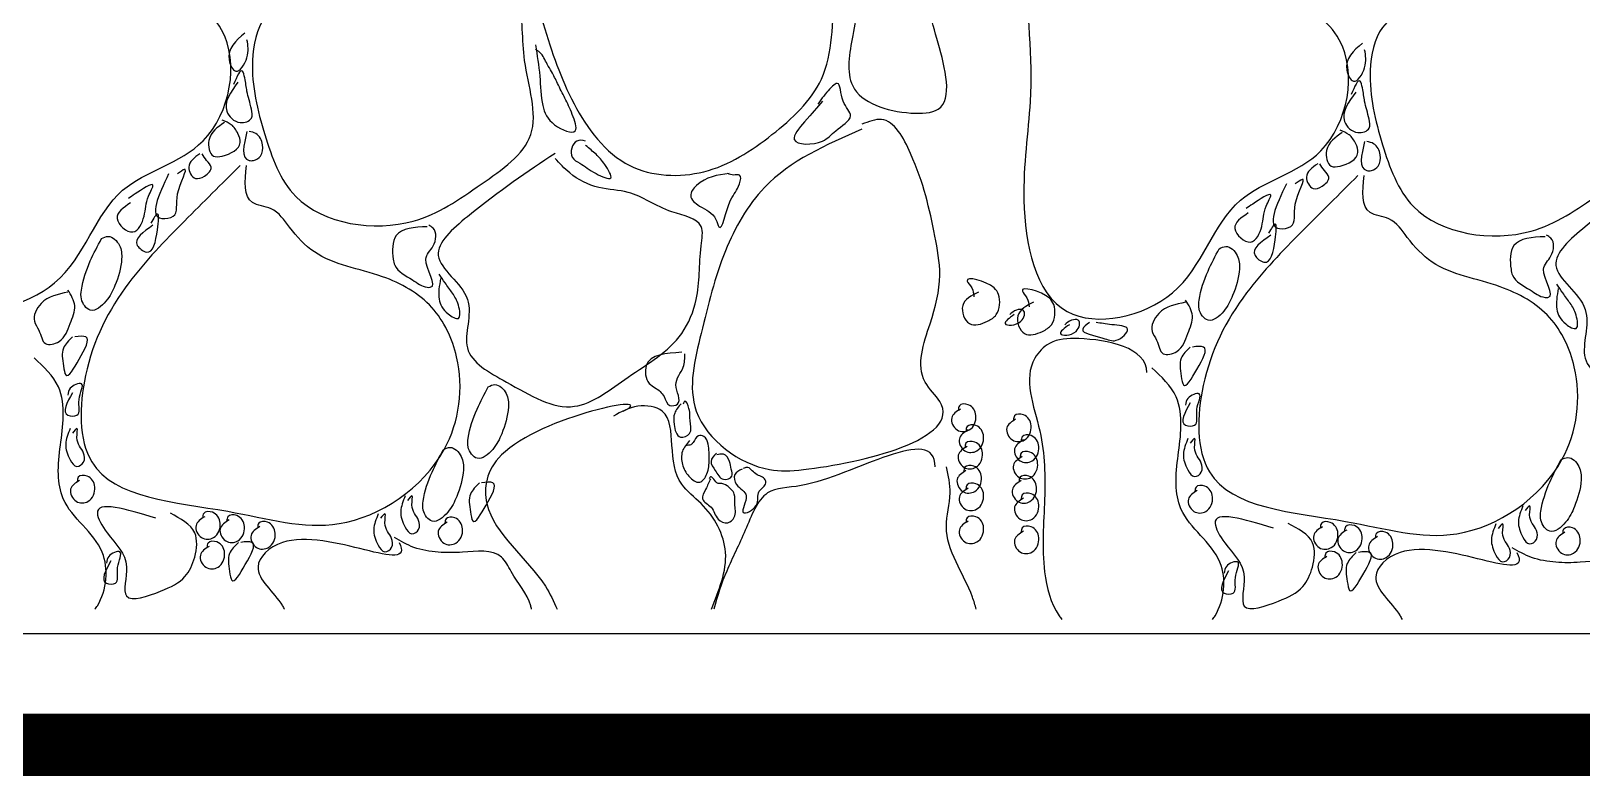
# Model space of a CAD drawing. Extents: x 152 to 700, y -120 to 84.
# Drawn here: x 177.916 to 178.441, y 70.206 to 70.458 of the extents above; entities that cross this region are included whole.
import ezdxf

# ---------------------------------------------------------------- set-up
doc = ezdxf.new("R2010")
doc.units = 0
doc.header["$LTSCALE"] = 0.03
doc.layers.get('0').update_dxf_attribs({"linetype": 'CONTINUOUS'})
doc.layers.add('MUEBLES', color=8, linetype='CONTINUOUS')

msp = doc.modelspace()

# ---------------------------------------------------------------- linework, layer by layer
at = {"ltscale": 0.03}
msp.add_line((168.54452, 70.25407), (182.46654, 70.25407), dxfattribs=at)
at = {"ltscale": 0.03, "const_width": 0.02111}
msp.add_lwpolyline([(168.54452, 70.21637), (182.46654, 70.21637)], dxfattribs=at)
at = {"layer": 'MUEBLES', "ltscale": 0.03}
for points, start_tangent in [([(177.91987, 70.51474), (177.89268, 70.51683), (177.88013, 70.51474), (177.87385, 70.48549), (177.87594, 70.43744), (177.87385, 70.40401), (177.8885, 70.3664), (177.92406, 70.37267), (177.94707, 70.40401), (177.97427, 70.42072), (177.98054, 70.45833), (177.96381, 70.47296), (177.94707, 70.48131), (177.92824, 70.49594), (177.92824, 70.50429), (177.92406, 70.51265), (177.90523, 70.52101)], (0.986426, -0.164209)), ([(178.1228, 70.52101), (178.09978, 70.49803), (178.08723, 70.48549), (178.08932, 70.46042), (178.09978, 70.43326), (178.11861, 70.41237), (178.14371, 70.41028), (178.16673, 70.42281), (178.18346, 70.44162), (178.18765, 70.47087), (178.18974, 70.50012), (178.18765, 70.51265), (178.173, 70.51892), (178.16045, 70.51056), (178.12907, 70.50847), (178.11861, 70.52101)], (0.894674, 0.446719)), ([(178.29798, 70.51134), (178.27079, 70.51343), (178.25824, 70.51134), (178.25196, 70.48209), (178.25405, 70.43404), (178.25196, 70.40061), (178.2666, 70.363), (178.30217, 70.36927), (178.32518, 70.40061), (178.35237, 70.41732), (178.35865, 70.45493), (178.34191, 70.46955), (178.32518, 70.47791), (178.30635, 70.49254), (178.30635, 70.50089), (178.30217, 70.50925), (178.28334, 70.51761)], (0.986426, -0.164209)), ([(178.04539, 70.50221), (178.03075, 70.48758), (178.01192, 70.47296), (177.99519, 70.46251), (177.991, 70.44788), (177.99519, 70.42281), (178.00564, 70.40192), (178.04539, 70.39356), (178.0684, 70.4061), (178.08514, 70.42281), (178.08305, 70.44788), (178.08096, 70.46878), (178.06422, 70.48967), (178.04958, 70.49594), (178.04748, 70.50012)], (-0.447682, 0.894193)), ([(178.4235, 70.4988), (178.40886, 70.48418), (178.39003, 70.46955), (178.37329, 70.45911), (178.36911, 70.44448), (178.37329, 70.41941), (178.38375, 70.39852), (178.4235, 70.39016), (178.44651, 70.4027), (178.46325, 70.41941), (178.46116, 70.44448), (178.45906, 70.46538), (178.44233, 70.48627), (178.42768, 70.49254), (178.42559, 70.49671)], (-0.447682, 0.894193)), ([(177.98836, 70.45717), (177.98306, 70.4481), (177.98533, 70.44432), (177.98912, 70.44885), (177.98912, 70.4549)], (0, 1)), ([(178.08668, 70.45315), (178.08818, 70.44265), (178.08918, 70.43265), (178.09318, 70.42616), (178.10019, 70.42416), (178.09919, 70.42965), (178.09669, 70.43515), (178.09418, 70.44015), (178.09218, 70.44415), (178.09068, 70.44665), (178.08818, 70.45065), (178.08668, 70.45165)], (0, 1)), ([(178.36647, 70.45377), (178.36117, 70.44469), (178.36344, 70.44092), (178.36722, 70.44545), (178.36722, 70.4515)], (0, 1)), ([(177.98609, 70.44054), (177.9823, 70.43071), (177.98685, 70.42693), (177.99063, 70.42844), (177.99063, 70.43147), (177.98912, 70.43751), (177.98836, 70.44205), (177.9876, 70.44432), (177.98458, 70.43978)], (1, 0)), ([(178.18379, 70.43415), (178.17778, 70.42716), (178.17428, 70.42116), (178.18379, 70.42066), (178.1883, 70.42416), (178.1933, 70.42915), (178.1908, 70.43415), (178.1888, 70.44015), (178.18529, 70.43715), (178.18329, 70.43465), (178.18229, 70.43315)], (0.781302, 0.624153)), ([(178.3642, 70.43714), (178.36041, 70.42731), (178.36495, 70.42353), (178.36874, 70.42504), (178.36874, 70.42807), (178.36722, 70.43411), (178.36647, 70.43865), (178.36571, 70.44092), (178.36268, 70.43638)], (1, 0)), ([(177.98155, 70.42693), (177.97625, 70.42088), (177.97776, 70.41559), (177.98079, 70.41559), (177.98685, 70.42013), (177.98609, 70.42315), (177.98382, 70.42618), (177.98079, 70.42769)], (0.707505, -0.706709)), ([(178.19714, 70.42466), (178.16419, 70.40492), (178.15101, 70.38353), (178.14277, 70.35556), (178.14113, 70.32924), (178.16584, 70.3095), (178.17737, 70.3095), (178.22349, 70.33253), (178.21855, 70.33911), (178.2202, 70.35885), (178.22349, 70.37531), (178.22185, 70.38847), (178.21361, 70.41644), (178.20373, 70.42795), (178.19714, 70.42631)], (1, 0)), ([(178.35966, 70.42353), (178.35436, 70.41748), (178.35587, 70.41219), (178.3589, 70.41219), (178.36495, 70.41673), (178.3642, 70.41975), (178.36193, 70.42277), (178.3589, 70.42429)], (0.707505, -0.706709)), ([(177.97322, 70.41635), (177.96944, 70.41181), (177.97171, 70.40803), (177.97474, 70.40879), (177.97701, 70.41181), (177.97549, 70.41408), (177.97398, 70.41635)], (0.894665, 0.446738)), ([(178.1037, 70.42066), (178.10069, 70.42066), (178.09919, 70.41516), (178.10169, 70.41316), (178.1072, 70.40966), (178.11221, 70.40816), (178.1102, 70.41266), (178.1072, 70.41616), (178.1037, 70.41916)], (0.894627, 0.446814)), ([(177.98682, 70.41237), (177.96799, 70.39356), (177.94916, 70.37267), (177.93452, 70.34133), (177.93661, 70.31208), (177.98263, 70.29537), (178.02029, 70.29119), (178.05585, 70.31626), (178.06004, 70.3476), (178.05167, 70.36431), (178.03493, 70.37476), (178.01192, 70.38312), (178.00355, 70.39147), (177.99728, 70.39774), (177.991, 70.39983), (177.98891, 70.41237)], (-1, 0)), ([(177.96263, 70.40955), (177.96035, 70.39443), (177.96414, 70.39518), (177.96565, 70.40274), (177.96792, 70.41106), (177.96565, 70.40955)], (1, 0)), ([(178.35133, 70.41295), (178.34755, 70.40841), (178.34982, 70.40463), (178.35284, 70.40539), (178.35511, 70.40841), (178.3536, 70.41068), (178.35209, 70.41295)], (0.894665, 0.446738)), ([(178.15225, 70.40966), (178.14124, 70.40566), (178.13924, 70.40216), (178.14224, 70.39866), (178.14775, 70.39416), (178.14875, 70.39166), (178.15275, 70.40066), (178.15576, 70.40616), (178.15576, 70.40916), (178.15376, 70.40916), (178.15175, 70.40966)], (0.980646, 0.19579)), ([(178.36493, 70.40896), (178.3461, 70.39016), (178.32727, 70.36927), (178.31263, 70.33793), (178.31472, 70.30868), (178.36074, 70.29197), (178.3984, 70.28779), (178.43396, 70.31286), (178.43814, 70.3442), (178.42978, 70.36091), (178.41304, 70.37136), (178.39003, 70.37972), (178.38166, 70.38807), (178.37539, 70.39434), (178.36911, 70.39643), (178.36702, 70.40896)], (-1, 0)), ([(178.34073, 70.40614), (178.33846, 70.39103), (178.34225, 70.39178), (178.34376, 70.39934), (178.34603, 70.40766), (178.34376, 70.40614)], (1, 0)), ([(177.95733, 70.39216), (177.95203, 70.38536), (177.95506, 70.38309), (177.95884, 70.39065), (177.95884, 70.39594), (177.95657, 70.39292)], (0.894659, -0.446749)), ([(178.05013, 70.39166), (178.03962, 70.38866), (178.03862, 70.38066), (178.03912, 70.37866), (178.04513, 70.37366), (178.05013, 70.37116), (178.05113, 70.37116), (178.04963, 70.38066), (178.05213, 70.38516), (178.05213, 70.39116), (178.05063, 70.39216)], (-1, 0)), ([(178.33544, 70.38876), (178.33014, 70.38196), (178.33316, 70.37969), (178.33695, 70.38725), (178.33695, 70.39254), (178.33468, 70.38951)], (0.894659, -0.446749)), ([(178.42824, 70.38826), (178.41773, 70.38526), (178.41673, 70.37726), (178.41723, 70.37526), (178.42323, 70.37026), (178.42824, 70.36776), (178.42924, 70.36776), (178.42774, 70.37726), (178.43024, 70.38176), (178.43024, 70.38776), (178.42874, 70.38876)], (-1, 0)), ([(178.05464, 70.37416), (178.05414, 70.36716), (178.05714, 70.36216), (178.06064, 70.36066), (178.06064, 70.36516), (178.05864, 70.36916), (178.05614, 70.37266), (178.05414, 70.37566)], (-0.555207, -0.831712)), ([(178.23655, 70.36948), (178.23125, 70.36495), (178.23352, 70.3589), (178.23958, 70.35966), (178.2426, 70.36192), (178.24336, 70.36873), (178.24185, 70.371), (178.23277, 70.37326), (178.23428, 70.371), (178.23504, 70.36797)], (0.707637, 0.706576)), ([(178.25521, 70.36608), (178.24991, 70.36155), (178.25218, 70.3555), (178.25823, 70.35625), (178.26126, 70.35852), (178.26202, 70.36533), (178.26051, 70.36759), (178.25142, 70.36986), (178.25294, 70.36759), (178.25369, 70.36457)], (0.707637, 0.706576)), ([(178.43274, 70.37076), (178.43224, 70.36376), (178.43525, 70.35876), (178.43875, 70.35726), (178.43875, 70.36176), (178.43675, 70.36576), (178.43425, 70.36926), (178.43224, 70.37226)], (-0.555207, -0.831712)), ([(178.24866, 70.36192), (178.24563, 70.3589), (178.25093, 70.35966), (178.25169, 70.36344), (178.24942, 70.36344), (178.24715, 70.36192)], (1, 0)), ([(178.26732, 70.35852), (178.26429, 70.3555), (178.26959, 70.35625), (178.27034, 70.36003), (178.26807, 70.36003), (178.2658, 70.35852)], (1, 0)), ([(178.27413, 70.35928), (178.27186, 70.35701), (178.27867, 70.35399), (178.28321, 70.35323), (178.287, 70.35701), (178.2817, 70.35852), (178.2764, 70.35928)], (-0.707433, -0.70678)), ([(177.93008, 70.35437), (177.92705, 70.35059), (177.92705, 70.34454), (177.92781, 70.34152), (177.93235, 70.34681), (177.93462, 70.35437), (177.93084, 70.35437)], (0.948794, -0.315894)), ([(178.30819, 70.35096), (178.30516, 70.34718), (178.30516, 70.34114), (178.30592, 70.33811), (178.31046, 70.3434), (178.31273, 70.35096), (178.30894, 70.35096)], (0.948794, -0.315894)), ([(177.93008, 70.33547), (177.92857, 70.32791), (177.93159, 70.32791), (177.93235, 70.3332), (177.93311, 70.33849), (177.92932, 70.33698), (177.92857, 70.33471)], (0.707566, 0.706648)), ([(178.13602, 70.33178), (178.13381, 70.32856), (178.1336, 70.32473), (178.13582, 70.32051), (178.13885, 70.32171), (178.13905, 70.32574), (178.13864, 70.33017), (178.13723, 70.33259), (178.13663, 70.33158)], (0, -1)), ([(178.30819, 70.33207), (178.30667, 70.32451), (178.3097, 70.32451), (178.31046, 70.3298), (178.31122, 70.33509), (178.30743, 70.33358), (178.30667, 70.33131)], (0.707566, 0.706648)), ([(178.2305, 70.32996), (178.22752, 70.32699), (178.22938, 70.3229), (178.23348, 70.3229), (178.23571, 70.32773), (178.23311, 70.33145), (178.23013, 70.33108), (178.22976, 70.32959)], (0.970224, 0.242208)), ([(178.24916, 70.32656), (178.24618, 70.32359), (178.24804, 70.3195), (178.25213, 70.3195), (178.25437, 70.32433), (178.25176, 70.32805), (178.24879, 70.32768), (178.24841, 70.32619)], (0.970224, 0.242208)), ([(177.92932, 70.32337), (177.92781, 70.31808), (177.92932, 70.31279), (177.93159, 70.31052), (177.93386, 70.31203), (177.93386, 70.31506), (177.93159, 70.32035), (177.93159, 70.32337), (177.93008, 70.32186)], (0.707637, 0.706576)), ([(178.23311, 70.3229), (178.23013, 70.31993), (178.23199, 70.31584), (178.23608, 70.31584), (178.23832, 70.32067), (178.23571, 70.32439), (178.23273, 70.32402), (178.23236, 70.32253)], (0.970224, 0.242208)), ([(178.13885, 70.3193), (178.13643, 70.31567), (178.13643, 70.31125), (178.13864, 70.30722), (178.14227, 70.30521), (178.14469, 70.30802), (178.1455, 70.31286), (178.1451, 70.31809), (178.14368, 70.32071), (178.14187, 70.32091), (178.14006, 70.31869), (178.13925, 70.31789), (178.13764, 70.31769)], (0.610156, 0.792282)), ([(178.23273, 70.31733), (178.22976, 70.31436), (178.23162, 70.31027), (178.23571, 70.31027), (178.23794, 70.3151), (178.23534, 70.31881), (178.23236, 70.31844), (178.23199, 70.31696)], (0.970224, 0.242208)), ([(178.25176, 70.3195), (178.24879, 70.31653), (178.25065, 70.31244), (178.25474, 70.31244), (178.25697, 70.31727), (178.25437, 70.32099), (178.25139, 70.32062), (178.25102, 70.31913)], (0.970224, 0.242208)), ([(178.30743, 70.31997), (178.30592, 70.31468), (178.30743, 70.30939), (178.3097, 70.30712), (178.31197, 70.30863), (178.31197, 70.31166), (178.3097, 70.31695), (178.3097, 70.31997), (178.30819, 70.31846)], (0.707637, 0.706576)), ([(178.23236, 70.30915), (178.22938, 70.30618), (178.23125, 70.30209), (178.23534, 70.30209), (178.23757, 70.30692), (178.23497, 70.31064), (178.23199, 70.31027), (178.23162, 70.30878)], (0.970224, 0.242208)), ([(178.25139, 70.31393), (178.24841, 70.31095), (178.25027, 70.30687), (178.25437, 70.30687), (178.2566, 70.3117), (178.254, 70.31541), (178.25102, 70.31504), (178.25065, 70.31356)], (0.970224, 0.242208)), ([(177.93244, 70.30581), (177.92947, 70.30284), (177.93133, 70.29875), (177.93542, 70.29875), (177.93765, 70.30358), (177.93505, 70.3073), (177.93207, 70.30692), (177.9317, 70.30544)], (0.970224, 0.242208)), ([(178.1459, 70.30641), (178.14429, 70.30279), (178.14328, 70.29957), (178.1461, 70.29675), (178.14852, 70.29272), (178.15175, 70.29151), (178.15397, 70.29333), (178.15417, 70.29796), (178.15397, 70.30118), (178.15296, 70.30279), (178.15155, 70.304), (178.14913, 70.3048), (178.14852, 70.3048), (178.1459, 70.30702), (178.1455, 70.30641)], (1, 0)), ([(178.15659, 70.30963), (178.15417, 70.30782), (178.15477, 70.3044), (178.158, 70.30057), (178.15699, 70.29494), (178.16142, 70.29735), (178.16243, 70.30219), (178.16465, 70.305), (178.16445, 70.30601), (178.16122, 70.30802), (178.1582, 70.31024), (178.15699, 70.30984)], (0.447452, 0.894308)), ([(178.25102, 70.30575), (178.24804, 70.30278), (178.2499, 70.29869), (178.254, 70.29869), (178.25623, 70.30352), (178.25362, 70.30724), (178.25065, 70.30687), (178.25027, 70.30538)], (0.970224, 0.242208)), ([(178.04266, 70.30058), (178.04114, 70.29529), (178.04266, 70.29), (178.04493, 70.28773), (178.0472, 70.28925), (178.0472, 70.29227), (178.04493, 70.29756), (178.04493, 70.30058), (178.04341, 70.29907)], (0.707637, 0.706576)), ([(178.06775, 70.30499), (178.06473, 70.30121), (178.06473, 70.29516), (178.06548, 70.29214), (178.07002, 70.29743), (178.0723, 70.30499), (178.06851, 70.30499)], (0.948794, -0.315894)), ([(178.23311, 70.30321), (178.23013, 70.30023), (178.23199, 70.29615), (178.23608, 70.29615), (178.23832, 70.30098), (178.23571, 70.30469), (178.23273, 70.30432), (178.23236, 70.30284)], (0.970224, 0.242208)), ([(178.25176, 70.29981), (178.24879, 70.29683), (178.25065, 70.29275), (178.25474, 70.29275), (178.25697, 70.29758), (178.25437, 70.30129), (178.25139, 70.30092), (178.25102, 70.29943)], (0.970224, 0.242208)), ([(178.31055, 70.30241), (178.30758, 70.29943), (178.30944, 70.29535), (178.31353, 70.29535), (178.31576, 70.30018), (178.31316, 70.30389), (178.31018, 70.30352), (178.30981, 70.30204)], (0.970224, 0.242208)), ([(177.95827, 70.29305), (177.93851, 70.29469), (177.9418, 70.28811), (177.94839, 70.27659), (177.94839, 70.26672), (177.95992, 70.26837), (177.96816, 70.2733), (177.97145, 70.27988), (177.97145, 70.28811), (177.96322, 70.29469)], (0, 1)), ([(177.97486, 70.29355), (177.97189, 70.29057), (177.97375, 70.28649), (177.97784, 70.28649), (177.98007, 70.29132), (177.97747, 70.29503), (177.97449, 70.29466), (177.97412, 70.29317)], (0.970224, 0.242208)), ([(178.33638, 70.28964), (178.31661, 70.29129), (178.31991, 70.28471), (178.3265, 70.27319), (178.3265, 70.26332), (178.33803, 70.26497), (178.34627, 70.2699), (178.34956, 70.27648), (178.34956, 70.28471), (178.34132, 70.29129)], (0, 1)), ([(178.42077, 70.29718), (178.41925, 70.29189), (178.42077, 70.2866), (178.42304, 70.28433), (178.42531, 70.28584), (178.42531, 70.28887), (178.42304, 70.29416), (178.42304, 70.29718), (178.42152, 70.29567)], (0.707637, 0.706576)), ([(177.98305, 70.29243), (177.98007, 70.28946), (177.98193, 70.28537), (177.98603, 70.28537), (177.98826, 70.2902), (177.98565, 70.29392), (177.98268, 70.29355), (177.9823, 70.29206)], (0.970224, 0.242208)), ([(177.99347, 70.2902), (177.99049, 70.28723), (177.99235, 70.28314), (177.99644, 70.28314), (177.99868, 70.28797), (177.99607, 70.29169), (177.9931, 70.29132), (177.99272, 70.28983)], (0.970224, 0.242208)), ([(178.03353, 70.29451), (178.03202, 70.28922), (178.03353, 70.28392), (178.0358, 70.28166), (178.03807, 70.28317), (178.03807, 70.28619), (178.0358, 70.29148), (178.0358, 70.29451), (178.03429, 70.293)], (0.707637, 0.706576)), ([(178.05683, 70.29167), (178.05385, 70.2887), (178.05571, 70.28461), (178.05981, 70.28461), (178.06204, 70.28944), (178.05943, 70.29316), (178.05646, 70.29279), (178.05609, 70.2913)], (0.970224, 0.242208)), ([(178.23311, 70.29206), (178.23013, 70.28909), (178.23199, 70.285), (178.23608, 70.285), (178.23832, 70.28983), (178.23571, 70.29355), (178.23273, 70.29317), (178.23236, 70.29169)], (0.970224, 0.242208)), ([(178.25176, 70.28866), (178.24879, 70.28568), (178.25065, 70.2816), (178.25474, 70.2816), (178.25697, 70.28643), (178.25437, 70.29014), (178.25139, 70.28977), (178.25102, 70.28829)], (0.970224, 0.242208)), ([(178.35297, 70.29014), (178.34999, 70.28717), (178.35185, 70.28308), (178.35595, 70.28308), (178.35818, 70.28791), (178.35558, 70.29163), (178.3526, 70.29126), (178.35223, 70.28977)], (0.970224, 0.242208)), ([(178.36116, 70.28903), (178.35818, 70.28606), (178.36004, 70.28197), (178.36413, 70.28197), (178.36637, 70.2868), (178.36376, 70.29052), (178.36078, 70.29014), (178.36041, 70.28866)], (0.970224, 0.242208)), ([(178.41164, 70.29111), (178.41012, 70.28581), (178.41164, 70.28052), (178.41391, 70.27825), (178.41618, 70.27977), (178.41618, 70.28279), (178.41391, 70.28808), (178.41391, 70.29111), (178.41239, 70.28959)], (0.707637, 0.706576)), ([(178.43494, 70.28827), (178.43196, 70.2853), (178.43382, 70.28121), (178.43791, 70.28121), (178.44015, 70.28604), (178.43754, 70.28976), (178.43457, 70.28938), (178.43419, 70.2879)], (0.970224, 0.242208)), ([(177.97635, 70.28351), (177.97337, 70.28054), (177.97523, 70.27645), (177.97933, 70.27645), (177.98156, 70.28128), (177.97896, 70.285), (177.97598, 70.28463), (177.97561, 70.28314)], (0.970224, 0.242208)), ([(177.98627, 70.28487), (177.98324, 70.28109), (177.98324, 70.27505), (177.98399, 70.27202), (177.98854, 70.27732), (177.99081, 70.28487), (177.98702, 70.28487)], (0.948794, -0.315894)), ([(178.37158, 70.2868), (178.3686, 70.28383), (178.37046, 70.27974), (178.37455, 70.27974), (178.37678, 70.28457), (178.37418, 70.28829), (178.3712, 70.28791), (178.37083, 70.28643)], (0.970224, 0.242208)), ([(177.9431, 70.27861), (177.94159, 70.27105), (177.94462, 70.27105), (177.94537, 70.27634), (177.94613, 70.28164), (177.94235, 70.28012), (177.94159, 70.27786)], (0.707566, 0.706648)), ([(178.35446, 70.28011), (178.35148, 70.27714), (178.35334, 70.27305), (178.35744, 70.27305), (178.35967, 70.27788), (178.35706, 70.2816), (178.35409, 70.28123), (178.35371, 70.27974)], (0.970224, 0.242208)), ([(178.36437, 70.28147), (178.36135, 70.27769), (178.36135, 70.27165), (178.3621, 70.26862), (178.36664, 70.27391), (178.36891, 70.28147), (178.36513, 70.28147)], (0.948794, -0.315894)), ([(178.32121, 70.27521), (178.3197, 70.26765), (178.32272, 70.26765), (178.32348, 70.27294), (178.32424, 70.27823), (178.32045, 70.27672), (178.3197, 70.27445)], (0.707566, 0.706648))]:
    msp.add_spline(points, degree=3, dxfattribs=dict(at, start_tangent=start_tangent))
for points, end_tangent in [([(178.20717, 70.51018), (178.19798, 70.47606), (178.19403, 70.45637), (178.19403, 70.43931), (178.21374, 70.43013), (178.22294, 70.43144), (178.22294, 70.45375), (178.22031, 70.47606), (178.22163, 70.49049), (178.21374, 70.50099), (178.21374, 70.50624), (178.2098, 70.50755), (178.20849, 70.50887)], (-0.034513, 0.999404)), ([(178.14792, 70.31507), (178.1461, 70.31225), (178.14751, 70.30923), (178.15034, 70.30621), (178.15316, 70.30722), (178.15296, 70.30963), (178.15235, 70.31225), (178.15034, 70.31467), (178.14913, 70.31467), (178.14812, 70.31447)], (-0.152121, -0.988362))]:
    msp.add_spline(points, degree=3, dxfattribs=dict(at, end_tangent=end_tangent))
for points in [[(177.98912, 70.42391), (177.98987, 70.41408), (177.99139, 70.41408), (177.99366, 70.41559), (177.99441, 70.41937), (177.99214, 70.42315), (177.98987, 70.42391)], [(178.09335, 70.41644), (178.0637, 70.39505), (178.05382, 70.38189), (178.0637, 70.36708), (178.0637, 70.35063), (178.07688, 70.33911), (178.09994, 70.33089), (178.11806, 70.34076), (178.13618, 70.35556), (178.14113, 70.36708), (178.14277, 70.38518), (178.14277, 70.39176), (178.13289, 70.39669), (178.11806, 70.40328), (178.10818, 70.40492), (178.0983, 70.40986), (178.09335, 70.41479)], [(178.36722, 70.42051), (178.36798, 70.41068), (178.36949, 70.41068), (178.37177, 70.41219), (178.37252, 70.41597), (178.37025, 70.41975), (178.36798, 70.42051)], [(178.47146, 70.41304), (178.44181, 70.39165), (178.43193, 70.37849), (178.44181, 70.36368), (178.44181, 70.34723), (178.45499, 70.33571), (178.47805, 70.32748), (178.49617, 70.33736), (178.51429, 70.35216), (178.51923, 70.36368), (178.52088, 70.38178), (178.52088, 70.38836), (178.511, 70.39329), (178.49617, 70.39987), (178.48629, 70.40152), (178.4764, 70.40645), (178.47146, 70.41139)], [(177.94976, 70.39972), (177.94522, 70.39443), (177.95052, 70.38989), (177.9543, 70.39518), (177.95581, 70.40199), (177.95733, 70.40577), (177.95127, 70.40274), (177.949, 70.40123)], [(178.32787, 70.39632), (178.32333, 70.39103), (178.32862, 70.38649), (178.33241, 70.39178), (178.33392, 70.39859), (178.33544, 70.40236), (178.32938, 70.39934), (178.32711, 70.39783)], [(177.93992, 70.38762), (177.93613, 70.38007), (177.93311, 70.37024), (177.93311, 70.36722), (177.93613, 70.36344), (177.94143, 70.36646), (177.94446, 70.37175), (177.94673, 70.38082), (177.94597, 70.38536), (177.94219, 70.38838), (177.93992, 70.38762)], [(178.31803, 70.38422), (178.31424, 70.37666), (178.31122, 70.36684), (178.31122, 70.36381), (178.31424, 70.36003), (178.31954, 70.36306), (178.32257, 70.36835), (178.32484, 70.37742), (178.32408, 70.38196), (178.3203, 70.38498), (178.31803, 70.38422)], [(177.92857, 70.36948), (177.91948, 70.3657), (177.91721, 70.35966), (177.91873, 70.35663), (177.921, 70.3521), (177.92554, 70.35285), (177.92932, 70.3589), (177.93084, 70.36495), (177.92857, 70.37024)], [(178.30667, 70.36608), (178.29759, 70.3623), (178.29532, 70.35625), (178.29683, 70.35323), (178.29911, 70.3487), (178.30365, 70.34945), (178.30743, 70.3555), (178.30894, 70.36155), (178.30667, 70.36684)], [(178.13623, 70.34916), (178.12422, 70.34466), (178.12522, 70.33866), (178.12722, 70.33716), (178.13023, 70.33416), (178.13223, 70.33116), (178.13473, 70.33166), (178.13423, 70.33816), (178.13674, 70.34416), (178.13724, 70.34866)], [(178.07075, 70.33749), (178.06696, 70.32993), (178.06394, 70.3201), (178.06394, 70.31708), (178.06696, 70.3133), (178.07226, 70.31632), (178.07529, 70.32161), (178.07756, 70.33068), (178.0768, 70.33522), (178.07302, 70.33824), (178.07075, 70.33749)], [(178.05554, 70.31622), (178.05175, 70.30866), (178.04872, 70.29883), (178.04872, 70.29581), (178.05175, 70.29203), (178.05705, 70.29505), (178.06008, 70.30034), (178.06235, 70.30941), (178.06159, 70.31395), (178.05781, 70.31697), (178.05554, 70.31622)], [(178.43364, 70.31282), (178.42986, 70.30526), (178.42683, 70.29543), (178.42683, 70.29241), (178.42986, 70.28863), (178.43516, 70.29165), (178.43818, 70.29694), (178.44046, 70.30601), (178.4397, 70.31055), (178.43591, 70.31357), (178.43364, 70.31282)]]:
    msp.add_spline(points, degree=3, dxfattribs=at)
for points, knots in [([(178.29355, 70.34229), (178.29355, 70.35088), (178.27505, 70.35442), (178.26119, 70.35365), (178.25047, 70.34276), (178.25897, 70.32259), (178.25935, 70.29911), (178.25748, 70.27796), (178.26107, 70.26373), (178.2645, 70.2592), (178.26482, 70.25881)], [0, 0, 0, 0, 0.0515568, 0.0715963, 0.085565, 0.135031, 0.1812145, 0.2305707, 0.2617911, 0.2648801, 0.2648801, 0.2648801, 0.2648801]), ([(177.93769, 70.26221), (177.93798, 70.2626), (177.94165, 70.26813), (177.94336, 70.28484), (177.9271, 70.29451), (177.92434, 70.31181), (177.92777, 70.32409), (177.92617, 70.33896), (177.92036, 70.34432), (177.91709, 70.34734)], [0.3769363, 0.3769363, 0.3769363, 0.3769363, 0.3798349, 0.4161795, 0.4609542, 0.4777331, 0.5173554, 0.5373704, 0.563083, 0.563083, 0.563083, 0.563083]), ([(178.3158, 70.25881), (178.31609, 70.2592), (178.31976, 70.26472), (178.32147, 70.28143), (178.30521, 70.29111), (178.30245, 70.30841), (178.30588, 70.32069), (178.30428, 70.33556), (178.29847, 70.34092), (178.2952, 70.34394)], [0.3769363, 0.3769363, 0.3769363, 0.3769363, 0.3798349, 0.4161795, 0.4609542, 0.4777331, 0.5173554, 0.5373704, 0.563083, 0.563083, 0.563083, 0.563083]), ([(178.11642, 70.32924), (178.12947, 70.33576), (178.07246, 70.32447), (178.06714, 70.29136), (178.08688, 70.27756), (178.09289, 70.26489), (178.09402, 70.26221)], [0, 0, 0, 0, 0.0875273, 0.1218846, 0.1903831, 0.2082403, 0.2082403, 0.2082403, 0.2082403]), ([(178.14623, 70.26221), (178.1487, 70.26854), (178.15409, 70.28106), (178.14564, 70.29651), (178.13407, 70.30491), (178.13277, 70.31678), (178.13235, 70.33025), (178.12074, 70.33178), (178.11571, 70.32902), (178.11312, 70.3276)], [0.3733436, 0.3733436, 0.3733436, 0.3733436, 0.4131624, 0.4499597, 0.4685857, 0.4957212, 0.5196782, 0.5364769, 0.5542149, 0.5542149, 0.5542149, 0.5542149]), ([(178.22195, 70.31037), (178.22195, 70.32563), (178.18756, 70.3027), (178.16316, 70.30357), (178.15777, 70.28814), (178.15131, 70.27583), (178.14818, 70.26669), (178.14706, 70.26221)], [0, 0, 0, 0, 0.0915609, 0.1147852, 0.1441361, 0.1745432, 0.2020232, 0.2020232, 0.2020232, 0.2020232]), ([(178.23584, 70.26221), (178.23548, 70.2636), (178.23249, 70.27321), (178.22309, 70.28534), (178.22786, 70.30078), (178.22638, 70.30744), (178.22573, 70.31037)], [0.5472671, 0.5472671, 0.5472671, 0.5472671, 0.5557986, 0.6067514, 0.6295344, 0.6473257, 0.6473257, 0.6473257, 0.6473257]), ([(178.04064, 70.28482), (178.04654, 70.27304), (178.00811, 70.29496), (177.98847, 70.2753), (177.99867, 70.26776), (178.00159, 70.26262), (178.0018, 70.26221)], [0, 0, 0, 0, 0.0790713, 0.1023532, 0.1334061, 0.1360836, 0.1360836, 0.1360836, 0.1360836]), ([(178.08543, 70.26221), (178.08534, 70.26262), (178.08419, 70.26715), (178.07948, 70.27246), (178.0746, 70.28296), (178.06338, 70.28137), (178.05385, 70.28129), (178.04572, 70.28262), (178.04113, 70.28524), (178.03899, 70.28647)], [0.4569574, 0.4569574, 0.4569574, 0.4569574, 0.4595845, 0.4861214, 0.4979896, 0.5245524, 0.5410258, 0.5578234, 0.5725541, 0.5725541, 0.5725541, 0.5725541]), ([(178.41875, 70.28142), (178.42465, 70.26963), (178.38622, 70.29155), (178.36658, 70.2719), (178.37678, 70.26436), (178.37969, 70.25922), (178.37991, 70.25881)], [0, 0, 0, 0, 0.0790713, 0.1023532, 0.1334061, 0.1360836, 0.1360836, 0.1360836, 0.1360836]), ([(178.46354, 70.25881), (178.46345, 70.25922), (178.4623, 70.26375), (178.45759, 70.26906), (178.45271, 70.27956), (178.44148, 70.27797), (178.43196, 70.27789), (178.42383, 70.27922), (178.41924, 70.28184), (178.4171, 70.28306)], [0.4569574, 0.4569574, 0.4569574, 0.4569574, 0.4595845, 0.4861214, 0.4979896, 0.5245524, 0.5410258, 0.5578234, 0.5725541, 0.5725541, 0.5725541, 0.5725541])]:
    msp.add_open_spline(points, degree=3, knots=knots, dxfattribs=at)

doc.saveas('drawing.dxf')
